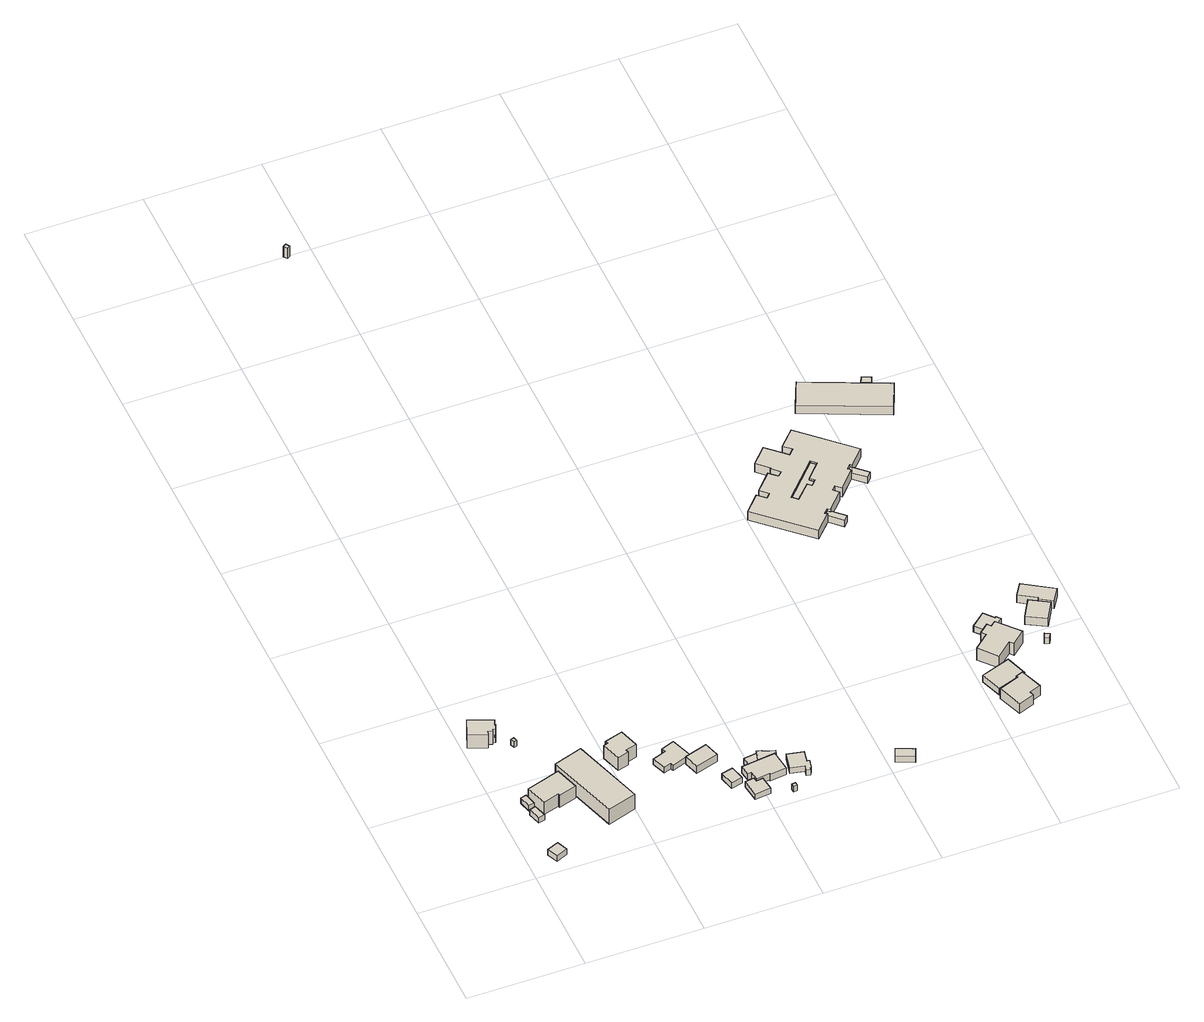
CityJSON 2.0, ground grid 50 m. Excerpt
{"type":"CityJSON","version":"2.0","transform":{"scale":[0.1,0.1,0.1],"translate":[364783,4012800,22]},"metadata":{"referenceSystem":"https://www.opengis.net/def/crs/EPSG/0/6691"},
"CityObjects":{
"building1":{"type":"Building","attributes":{"枝番":1,"usage":"411","BuildingDetails.prefecture":"10","BuildingDetails.city":"10207","BuildingDetails.surveyYear":2016},"geometry":[{"type":"Solid","lod":"1","boundaries":[[[[0,1,2,3]],[[2,4,5,3]],[[1,6,4,2]],[[0,7,6,1]],[[3,5,7,0]],[[4,6,7,5]]]]}]},
"building2":{"type":"Building","attributes":{"枝番":1,"usage":"411","BuildingDetails.prefecture":"10","BuildingDetails.city":"10207","BuildingDetails.surveyYear":2016},"geometry":[{"type":"Solid","lod":"1","boundaries":[[[[8,9,10,11]],[[10,12,13,11]],[[9,14,12,10]],[[8,15,14,9]],[[11,13,15,8]],[[12,14,15,13]]]]}]},
"building3":{"type":"Building","attributes":{"枝番":1,"BuildingDetails.prefecture":"10","BuildingDetails.city":"10207"},"geometry":[{"type":"Solid","lod":"1","boundaries":[[[[16,17,18,19]],[[18,20,21,19]],[[17,22,20,18]],[[16,23,22,17]],[[19,21,23,16]],[[20,22,23,21]]]]}]},
"building4":{"type":"Building","attributes":{"枝番":1,"usage":"411","measuredHeight":8.4,"BuildingDetails.prefecture":"10","BuildingDetails.city":"10207","BuildingDetails.surveyYear":2016},"geometry":[{"type":"Solid","lod":"1","boundaries":[[[[24,25,26,27,28,29,30,31,32,33]],[[32,34,35,33]],[[31,36,34,32]],[[30,37,36,31]],[[29,38,37,30]],[[28,39,38,29]],[[27,40,39,28]],[[26,41,40,27]],[[25,42,41,26]],[[24,43,42,25]],[[33,35,43,24]],[[34,36,37,38,39,40,41,42,43,35]]]]}]},
"building5":{"type":"Building","attributes":{"枝番":1,"usage":"411","measuredHeight":7.8,"BuildingDetails.prefecture":"10","BuildingDetails.city":"10207","BuildingDetails.surveyYear":2016},"geometry":[{"type":"Solid","lod":"1","boundaries":[[[[44,45,46,47,48,49]],[[48,50,51,49]],[[47,52,50,48]],[[46,53,52,47]],[[45,54,53,46]],[[44,55,54,45]],[[49,51,55,44]],[[50,52,53,54,55,51]]]]}]},
"building6":{"type":"Building","attributes":{"枝番":1,"BuildingDetails.prefecture":"10","BuildingDetails.city":"10207"},"geometry":[{"type":"Solid","lod":"1","boundaries":[[[[56,57,58,59]],[[58,60,61,59]],[[57,62,60,58]],[[56,63,62,57]],[[59,61,63,56]],[[60,62,63,61]]]]}]},
"building7":{"type":"Building","attributes":{"枝番":1,"usage":"431","measuredHeight":8.5,"BuildingDetails.prefecture":"10","BuildingDetails.city":"10207","BuildingDetails.surveyYear":2016},"geometry":[{"type":"Solid","lod":"1","boundaries":[[[[64,65,66,67]],[[66,68,69,67]],[[65,70,68,66]],[[64,71,70,65]],[[67,69,71,64]],[[68,70,71,69]]]]}]},
"building8":{"type":"Building","attributes":{"枝番":1,"usage":"411","measuredHeight":7.9,"BuildingDetails.prefecture":"10","BuildingDetails.city":"10207","BuildingDetails.surveyYear":2016},"geometry":[{"type":"Solid","lod":"1","boundaries":[[[[72,73,74,75,76,77,78,79]],[[78,80,81,79]],[[77,82,80,78]],[[76,83,82,77]],[[75,84,83,76]],[[74,85,84,75]],[[73,86,85,74]],[[72,87,86,73]],[[79,81,87,72]],[[80,82,83,84,85,86,87,81]]]]}]},
"building9":{"type":"Building","attributes":{"枝番":1,"usage":"411","measuredHeight":4.1,"BuildingDetails.prefecture":"10","BuildingDetails.city":"10207","BuildingDetails.surveyYear":2016},"geometry":[{"type":"Solid","lod":"1","boundaries":[[[[88,89,90,91,92,93,94,95]],[[94,96,97,95]],[[93,98,96,94]],[[92,99,98,93]],[[91,100,99,92]],[[90,101,100,91]],[[89,102,101,90]],[[88,103,102,89]],[[95,97,103,88]],[[96,98,99,100,101,102,103,97]]]]}]},
"building10":{"type":"Building","attributes":{"枝番":1,"usage":"402","measuredHeight":4.6,"BuildingDetails.prefecture":"10","BuildingDetails.city":"10207","BuildingDetails.surveyYear":2016},"geometry":[{"type":"Solid","lod":"1","boundaries":[[[[104,105,106,107]],[[106,108,109,107]],[[105,110,108,106]],[[104,111,110,105]],[[107,109,111,104]],[[108,110,111,109]]]]}]},
"building11":{"type":"Building","attributes":{"枝番":1,"usage":"411","BuildingDetails.prefecture":"10","BuildingDetails.city":"10207","BuildingDetails.surveyYear":2016},"geometry":[{"type":"Solid","lod":"1","boundaries":[[[[112,113,114,115]],[[114,116,117,115]],[[113,118,116,114]],[[112,119,118,113]],[[115,117,119,112]],[[116,118,119,117]]]]}]},
"building12":{"type":"Building","attributes":{"枝番":1,"BuildingDetails.prefecture":"10","BuildingDetails.city":"10207"},"geometry":[{"type":"Solid","lod":"1","boundaries":[[[[120,121,122,123,124,125]],[[124,126,127,125]],[[123,128,126,124]],[[122,129,128,123]],[[121,130,129,122]],[[120,131,130,121]],[[125,127,131,120]],[[126,128,129,130,131,127]]]]}]},
"building13":{"type":"Building","attributes":{"枝番":1,"BuildingDetails.prefecture":"10","BuildingDetails.city":"10207"},"geometry":[{"type":"Solid","lod":"1","boundaries":[[[[132,133,134,135]],[[134,136,137,135]],[[133,138,136,134]],[[132,139,138,133]],[[135,137,139,132]],[[136,138,139,137]]]]}]},
"building14":{"type":"Building","attributes":{"枝番":1,"usage":"411","measuredHeight":5,"BuildingDetails.prefecture":"10","BuildingDetails.city":"10207","BuildingDetails.surveyYear":2016},"geometry":[{"type":"Solid","lod":"1","boundaries":[[[[140,141,142,143,144,145,146,147]],[[146,148,149,147]],[[145,150,148,146]],[[144,151,150,145]],[[143,152,151,144]],[[142,153,152,143]],[[141,154,153,142]],[[140,155,154,141]],[[147,149,155,140]],[[148,150,151,152,153,154,155,149]]]]}]},
"building15":{"type":"Building","attributes":{"枝番":1,"BuildingDetails.prefecture":"10","BuildingDetails.city":"10207"},"geometry":[{"type":"Solid","lod":"1","boundaries":[[[[156,157,158,159]],[[158,160,161,159]],[[157,162,160,158]],[[156,163,162,157]],[[159,161,163,156]],[[160,162,163,161]]]]}]},
"building16":{"type":"Building","attributes":{"枝番":1,"BuildingDetails.prefecture":"10","BuildingDetails.city":"10207"},"geometry":[{"type":"Solid","lod":"1","boundaries":[[[[164,165,166,167,168,169,170]],[[169,171,172,170]],[[168,173,171,169]],[[167,174,173,168]],[[166,175,174,167]],[[165,176,175,166]],[[164,177,176,165]],[[170,172,177,164]],[[171,173,174,175,176,177,172]]]]}]},
"building17":{"type":"Building","attributes":{"枝番":1,"usage":"411","BuildingDetails.prefecture":"10","BuildingDetails.city":"10207","BuildingDetails.surveyYear":2016},"geometry":[{"type":"Solid","lod":"1","boundaries":[[[[178,179,180,181,182,183,184,185,186,187]],[[186,188,189,187]],[[185,190,188,186]],[[184,191,190,185]],[[183,192,191,184]],[[182,193,192,183]],[[181,194,193,182]],[[180,195,194,181]],[[179,196,195,180]],[[178,197,196,179]],[[187,189,197,178]],[[188,190,191,192,193,194,195,196,197,189]]]]}]},
"building18":{"type":"Building","attributes":{"枝番":1,"利根川水系渡良瀬川洪水浸水想定区域（計画規模）.規模":"L1","利根川水系渡良瀬川洪水浸水想定区域（計画規模）.浸水ランク":"2","利根川水系渡良瀬川洪水浸水想定区域（計画規模）.浸水深":0.76,"利根川水系渡良瀬川洪水浸水想定区域（計画規模）.継続時間":4.8,"利根川水系渡良瀬川洪水浸水想定区域（想定最大規模）.規模":"L2","利根川水系渡良瀬川洪水浸水想定区域（想定最大規模）.浸水ランク":"2","利根川水系渡良瀬川洪水浸水想定区域（想定最大規模）.浸水深":2.59,"利根川水系渡良瀬川洪水浸水想定区域（想定最大規模）.継続時間":19.7,"利根川水系多々良川洪水浸水想定区域（想定最大規模）.規模":"L2","利根川水系多々良川洪水浸水想定区域（想定最大規模）.浸水ランク":"1","利根川水系多々良川洪水浸水想定区域（想定最大規模）.浸水深":0.33,"利根川水系利根川洪水浸水想定区域（想定最大規模）.規模":"L2","利根川水系利根川洪水浸水想定区域（想定最大規模）.浸水ランク":"2","利根川水系利根川洪水浸水想定区域（想定最大規模）.浸水深":1.42,"measuredHeight":5.9,"BuildingDetails.prefecture":"10","BuildingDetails.city":"10207"},"geometry":[{"type":"Solid","lod":"1","boundaries":[[[[198,199,200,201]],[[200,202,203,201]],[[199,204,202,200]],[[198,205,204,199]],[[201,203,205,198]],[[202,204,205,203]]]]}]},
"building19":{"type":"Building","attributes":{"枝番":1,"measuredHeight":3.5,"BuildingDetails.prefecture":"10","BuildingDetails.city":"10207"},"geometry":[{"type":"Solid","lod":"1","boundaries":[[[[206,207,208,209]],[[208,210,211,209]],[[207,212,210,208]],[[206,213,212,207]],[[209,211,213,206]],[[210,212,213,211]]]]}]},
"building20":{"type":"Building","attributes":{"枝番":1,"measuredHeight":5.8,"BuildingDetails.prefecture":"10","BuildingDetails.city":"10207"},"geometry":[{"type":"Solid","lod":"1","boundaries":[[[[214,215,216,217,218,219,220,221]],[[220,222,223,221]],[[219,224,222,220]],[[218,225,224,219]],[[217,226,225,218]],[[216,227,226,217]],[[215,228,227,216]],[[214,229,228,215]],[[221,223,229,214]],[[222,224,225,226,227,228,229,223]]]]}]},
"building21":{"type":"Building","attributes":{"枝番":1,"usage":"411","measuredHeight":5.1,"BuildingDetails.prefecture":"10","BuildingDetails.city":"10207","BuildingDetails.surveyYear":2016},"geometry":[{"type":"Solid","lod":"1","boundaries":[[[[230,231,232,233]],[[232,234,235,233]],[[231,236,234,232]],[[230,237,236,231]],[[233,235,237,230]],[[234,236,237,235]]]]}]},
"building22":{"type":"Building","attributes":{"枝番":1,"利根川水系渡良瀬川洪水浸水想定区域（想定最大規模）.規模":"L2","利根川水系渡良瀬川洪水浸水想定区域（想定最大規模）.浸水ランク":"2","利根川水系渡良瀬川洪水浸水想定区域（想定最大規模）.浸水深":0.8,"利根川水系渡良瀬川洪水浸水想定区域（想定最大規模）.継続時間":2.1,"measuredHeight":4.2,"BuildingDetails.prefecture":"10","BuildingDetails.city":"10207"},"geometry":[{"type":"Solid","lod":"1","boundaries":[[[[238,239,240,241,242,243,244]],[[243,245,246,244]],[[242,247,245,243]],[[241,248,247,242]],[[240,249,248,241]],[[239,250,249,240]],[[238,251,250,239]],[[244,246,251,238]],[[245,247,248,249,250,251,246]]]]}]},
"building23":{"type":"Building","attributes":{"枝番":1,"利根川水系渡良瀬川洪水浸水想定区域（想定最大規模）.規模":"L2","利根川水系渡良瀬川洪水浸水想定区域（想定最大規模）.浸水ランク":"2","利根川水系渡良瀬川洪水浸水想定区域（想定最大規模）.浸水深":0.6,"利根川水系渡良瀬川洪水浸水想定区域（想定最大規模）.継続時間":2.1,"measuredHeight":4.1,"BuildingDetails.prefecture":"10","BuildingDetails.city":"10207"},"geometry":[{"type":"Solid","lod":"1","boundaries":[[[[252,253,254,255,256,257,258,259]],[[258,260,261,259]],[[257,262,260,258]],[[256,263,262,257]],[[255,264,263,256]],[[254,265,264,255]],[[253,266,265,254]],[[252,267,266,253]],[[259,261,267,252]],[[260,262,263,264,265,266,267,261]]]]}]},
"building24":{"type":"Building","attributes":{"枝番":1,"利根川水系渡良瀬川洪水浸水想定区域（想定最大規模）.規模":"L2","利根川水系渡良瀬川洪水浸水想定区域（想定最大規模）.浸水ランク":"2","利根川水系渡良瀬川洪水浸水想定区域（想定最大規模）.浸水深":0.9,"利根川水系渡良瀬川洪水浸水想定区域（想定最大規模）.継続時間":2.5,"usage":"422","measuredHeight":5.5,"BuildingDetails.prefecture":"10","BuildingDetails.city":"10207","BuildingDetails.surveyYear":2016},"geometry":[{"type":"Solid","lod":"1","boundaries":[[[[268,269,270,271,272,273,274,275,276,277,278,279,280,281,282,283,284,285,286,287,288,289,290,291,292,293,294,295,296,297,298,299],[300,301,302,303,304,305,306,307]],[[298,308,309,299]],[[297,310,308,298]],[[296,311,310,297]],[[295,312,311,296]],[[294,313,312,295]],[[293,314,313,294]],[[292,315,314,293]],[[291,316,315,292]],[[290,317,316,291]],[[289,318,317,290]],[[288,319,318,289]],[[287,320,319,288]],[[286,321,320,287]],[[285,322,321,286]],[[284,323,322,285]],[[283,324,323,284]],[[282,325,324,283]],[[281,326,325,282]],[[280,327,326,281]],[[279,328,327,280]],[[278,329,328,279]],[[277,330,329,278]],[[276,331,330,277]],[[275,332,331,276]],[[274,333,332,275]],[[273,334,333,274]],[[272,335,334,273]],[[271,336,335,272]],[[270,337,336,271]],[[269,338,337,270]],[[268,339,338,269]],[[299,309,339,268]],[[306,340,341,307]],[[305,342,340,306]],[[304,343,342,305]],[[303,344,343,304]],[[302,345,344,303]],[[301,346,345,302]],[[300,347,346,301]],[[307,341,347,300]],[[308,310,311,312,313,314,315,316,317,318,319,320,321,322,323,324,325,326,327,328,329,330,331,332,333,334,335,336,337,338,339,309],[340,342,343,344,345,346,347,341]]]]}]},
"building25":{"type":"Building","attributes":{"枝番":1,"usage":"411","measuredHeight":8.3,"BuildingDetails.prefecture":"10","BuildingDetails.city":"10207","BuildingDetails.surveyYear":2016},"geometry":[{"type":"Solid","lod":"1","boundaries":[[[[348,349,350,351,352,353,354,355,356,357]],[[356,358,359,357]],[[355,360,358,356]],[[354,361,360,355]],[[353,362,361,354]],[[352,363,362,353]],[[351,364,363,352]],[[350,365,364,351]],[[349,366,365,350]],[[348,367,366,349]],[[357,359,367,348]],[[358,360,361,362,363,364,365,366,367,359]]]]}]},
"building26":{"type":"Building","attributes":{"枝番":1,"measuredHeight":3.6,"BuildingDetails.prefecture":"10","BuildingDetails.city":"10207"},"geometry":[{"type":"Solid","lod":"1","boundaries":[[[[368,369,370,371,372,373,374,375]],[[374,376,377,375]],[[373,378,376,374]],[[372,379,378,373]],[[371,380,379,372]],[[370,381,380,371]],[[369,382,381,370]],[[368,383,382,369]],[[375,377,383,368]],[[376,378,379,380,381,382,383,377]]]]}]},
"building27":{"type":"Building","attributes":{"枝番":1,"BuildingDetails.prefecture":"10","BuildingDetails.city":"10207"},"geometry":[{"type":"Solid","lod":"1","boundaries":[[[[384,385,386,387]],[[386,388,389,387]],[[385,390,388,386]],[[384,391,390,385]],[[387,389,391,384]],[[388,390,391,389]]]]}]},
"building28":{"type":"Building","attributes":{"枝番":1,"利根川水系渡良瀬川洪水浸水想定区域（想定最大規模）.規模":"L2","利根川水系渡良瀬川洪水浸水想定区域（想定最大規模）.浸水ランク":"2","利根川水系渡良瀬川洪水浸水想定区域（想定最大規模）.浸水深":0.7,"利根川水系渡良瀬川洪水浸水想定区域（想定最大規模）.継続時間":2.1,"measuredHeight":4.1,"BuildingDetails.prefecture":"10","BuildingDetails.city":"10207"},"geometry":[{"type":"Solid","lod":"1","boundaries":[[[[392,393,394,395,396,397,398]],[[397,399,400,398]],[[396,401,399,397]],[[395,402,401,396]],[[394,403,402,395]],[[393,404,403,394]],[[392,405,404,393]],[[398,400,405,392]],[[399,401,402,403,404,405,400]]]]}]},
"building29":{"type":"Building","attributes":{"枝番":1,"usage":"411","measuredHeight":5.3,"BuildingDetails.prefecture":"10","BuildingDetails.city":"10207","BuildingDetails.surveyYear":2016},"geometry":[{"type":"Solid","lod":"1","boundaries":[[[[406,407,408,409]],[[408,410,411,409]],[[407,412,410,408]],[[406,413,412,407]],[[409,411,413,406]],[[410,412,413,411]]]]}]},
"building30":{"type":"Building","attributes":{"枝番":1,"usage":"411","measuredHeight":5,"BuildingDetails.prefecture":"10","BuildingDetails.city":"10207","BuildingDetails.surveyYear":2016},"geometry":[{"type":"Solid","lod":"1","boundaries":[[[[414,415,416,417,418,419]],[[418,420,421,419]],[[417,422,420,418]],[[416,423,422,417]],[[415,424,423,416]],[[414,425,424,415]],[[419,421,425,414]],[[420,422,423,424,425,421]]]]}]},
"building31":{"type":"Building","attributes":{"枝番":1,"利根川水系渡良瀬川洪水浸水想定区域（想定最大規模）.規模":"L2","利根川水系渡良瀬川洪水浸水想定区域（想定最大規模）.浸水ランク":"2","利根川水系渡良瀬川洪水浸水想定区域（想定最大規模）.浸水深":1.2,"利根川水系渡良瀬川洪水浸水想定区域（想定最大規模）.継続時間":4.7,"usage":"422","measuredHeight":5,"BuildingDetails.prefecture":"10","BuildingDetails.city":"10207","BuildingDetails.surveyYear":2016},"geometry":[{"type":"Solid","lod":"1","boundaries":[[[[426,427,428,429]],[[428,430,431,429]],[[427,432,430,428]],[[426,433,432,427]],[[429,431,433,426]],[[430,432,433,431]]]]}]},
"building32":{"type":"Building","attributes":{"枝番":1,"利根川水系渡良瀬川洪水浸水想定区域（想定最大規模）.規模":"L2","利根川水系渡良瀬川洪水浸水想定区域（想定最大規模）.浸水ランク":"2","利根川水系渡良瀬川洪水浸水想定区域（想定最大規模）.浸水深":1.1,"利根川水系渡良瀬川洪水浸水想定区域（想定最大規模）.継続時間":4.7,"measuredHeight":3.1,"BuildingDetails.prefecture":"10","BuildingDetails.city":"10207"},"geometry":[{"type":"Solid","lod":"1","boundaries":[[[[434,435,436,437]],[[436,438,439,437]],[[435,440,438,436]],[[434,441,440,435]],[[437,439,441,434]],[[438,440,441,439]]]]}]}
},
"vertices":[
[79,73,40],[129,94,40],[149,47,40],[99,26,40],[149,47,70],[99,26,70],[129,94,70],[79,73,70],
[94,293,48],[121,301,48],[137,246,48],[110,239,48],[137,246,78],[110,239,78],[121,301,78],[94,293,78],
[86,363,51],[110,369,51],[123,319,51],[99,313,51],[123,319,81],[99,313,81],[110,369,81],[86,363,81],
[10,726,46],[40,801,46],[141,760,46],[131,736,46],[134,735,46],[124,711,46],[112,715,46],[109,706,46],[92,713,46],[85,695,46],[92,713,118],[85,695,118],[109,706,118],[112,715,118],[124,711,118],[134,735,118],[131,736,118],[141,760,118],[40,801,118],[10,726,118],
[118,366,49],[262,411,49],[294,309,49],[218,285,49],[215,294,49],[147,273,49],[215,294,116],[147,273,116],[218,285,116],[294,309,116],[262,411,116],[118,366,116],
[172,674,49],[186,678,49],[192,660,49],[178,655,49],[192,660,79],[178,655,79],[186,678,79],[172,674,79],
[265,445,41],[387,485,41],[487,174,41],[364,135,41],[487,174,123],[364,135,123],[387,485,123],[265,445,123],
[478,468,49],[496,474,49],[492,486,49],[570,510,49],[596,426,49],[549,411,49],[552,399,49],[504,385,49],[552,399,120],[504,385,120],[549,411,120],[596,426,120],[570,510,120],[492,486,120],[496,474,120],[478,468,120],
[699,323,41],[668,311,41],[646,371,41],[704,392,41],[698,409,41],[754,430,41],[787,340,41],[704,310,41],[787,340,71],[704,310,71],[754,430,71],[698,409,71],[704,392,71],[646,371,71],[668,311,71],[699,323,71],
[764,328,39],[862,358,39],[882,293,39],[784,263,39],[882,293,79],[784,263,79],[862,358,79],[764,328,79],
[866,205,31],[915,217,31],[931,154,31],[881,142,31],[931,154,61],[881,142,61],[915,217,61],[866,205,61],
[934,133,28],[973,138,28],[975,120,28],[1004,124,28],[1012,62,28],[944,54,28],[1012,62,58],[944,54,58],[1004,124,58],[975,120,58],[973,138,58],[934,133,58],
[974,245,35],[1031,253,35],[1021,215,35],[979,210,35],[1021,215,65],[979,210,65],[1031,253,65],[974,245,65],
[972,163,31],[956,161,31],[950,206,31],[1096,224,31],[1107,132,31],[1036,124,31],[1036,130,31],[977,122,31],[1036,130,66],[977,122,66],[1036,124,66],[1107,132,66],[1096,224,66],[950,206,66],[956,161,66],[972,163,66],
[1096,50,29],[1112,53,29],[1114,38,29],[1098,35,29],[1114,38,59],[1098,35,59],[1112,53,59],[1096,50,59],
[1096,225,36],[1021,215,36],[1034,264,36],[1056,258,36],[1055,254,36],[1106,238,36],[1098,212,36],[1106,238,66],[1098,212,66],[1055,254,66],[1056,258,66],[1034,264,66],[1021,215,66],[1096,225,66],
[1177,98,30],[1182,121,30],[1122,134,30],[1138,209,30],[1207,194,30],[1197,145,30],[1208,142,30],[1200,103,30],[1196,104,30],[1194,94,30],[1196,104,60],[1194,94,60],[1200,103,60],[1208,142,60],[1197,145,60],[1207,194,60],[1138,209,60],[1122,134,60],[1182,121,60],[1177,98,60],
[385,3503,9],[398,3512,9],[409,3496,9],[396,3487,9],[409,3496,66],[396,3487,66],[398,3512,66],[385,3503,66],
[1524,32,31],[1540,71,31],[1613,40,31],[1596,1,31],[1613,40,64],[1596,1,64],[1540,71,64],[1524,32,64],
[2030,192,36],[2118,225,36],[2115,232,36],[2145,243,36],[2180,148,36],[2131,130,36],[2137,112,36],[2069,87,36],[2137,112,91],[2069,87,91],[2131,130,91],[2180,148,91],[2145,243,91],[2115,232,91],[2118,225,91],[2030,192,91],
[2001,300,39],[2126,343,39],[2158,251,39],[2034,208,39],[2158,251,75],[2034,208,75],[2126,343,75],[2001,300,75],
[1781,1345,26],[1773,1352,26],[1790,1370,26],[1800,1361,26],[1802,1364,26],[1852,1316,26],[1833,1296,26],[1852,1316,62],[1833,1296,62],[1802,1364,62],[1800,1361,62],[1790,1370,62],[1773,1352,62],[1781,1345,62],
[1685,1482,26],[1828,1636,26],[1850,1616,26],[1788,1550,26],[1806,1533,26],[1785,1510,26],[1769,1525,26],[1708,1461,26],[1769,1525,64],[1708,1461,64],[1785,1510,64],[1806,1533,64],[1788,1550,64],[1850,1616,64],[1828,1636,64],[1685,1482,64],
[1499,1475,25],[1564,1545,25],[1597,1514,25],[1614,1532,25],[1581,1563,25],[1651,1637,25],[1684,1607,25],[1701,1625,25],[1669,1656,25],[1672,1660,25],[1624,1706,25],[1687,1774,25],[1768,1698,25],[1790,1721,25],[1758,1751,25],[1824,1821,25],[2036,1622,25],[1971,1553,25],[1964,1560,25],[1947,1542,25],[1959,1530,25],[1955,1526,25],[1886,1452,25],[1864,1473,25],[1849,1457,25],[1870,1437,25],[1802,1364,25],[1800,1361,25],[1790,1370,25],[1773,1352,25],[1781,1345,25],[1714,1274,25],[1769,1525,25],[1785,1510,25],[1806,1533,25],[1788,1550,25],[1850,1616,25],[1828,1636,25],[1685,1482,25],[1708,1461,25],[1781,1345,73],[1714,1274,73],[1773,1352,73],[1790,1370,73],[1800,1361,73],[1802,1364,73],[1870,1437,73],[1849,1457,73],[1864,1473,73],[1886,1452,73],[1955,1526,73],[1959,1530,73],[1947,1542,73],[1964,1560,73],[1971,1553,73],[2036,1622,73],[1824,1821,73],[1758,1751,73],[1790,1721,73],[1768,1698,73],[1687,1774,73],[1624,1706,73],[1672,1660,73],[1669,1656,73],[1701,1625,73],[1684,1607,73],[1651,1637,73],[1581,1563,73],[1614,1532,73],[1597,1514,73],[1564,1545,73],[1499,1475,73],[1685,1482,73],[1708,1461,73],[1828,1636,73],[1850,1616,73],[1788,1550,73],[1806,1533,73],[1785,1510,73],[1769,1525,73],
[2024,417,40],[2087,472,40],[2072,489,40],[2111,523,40],[2124,508,40],[2145,526,40],[2226,434,40],[2169,384,40],[2155,401,40],[2089,343,40],[2155,401,106],[2089,343,106],[2169,384,106],[2226,434,106],[2145,526,106],[2124,508,106],[2111,523,106],[2072,489,106],[2087,472,106],[2024,417,106],
[2112,528,39],[2107,524,39],[2072,565,39],[2132,617,39],[2167,575,39],[2172,579,39],[2187,562,39],[2127,511,39],[2187,562,71],[2127,511,71],[2172,579,71],[2167,575,71],[2132,617,71],[2072,565,71],[2107,524,71],[2112,528,71],
[2302,403,38],[2313,427,38],[2334,417,38],[2323,394,38],[2334,417,68],[2323,394,68],[2313,427,68],[2302,403,68],
[1955,1526,26],[1959,1530,26],[1947,1542,26],[1964,1560,26],[1971,1553,26],[2025,1502,26],[2005,1480,26],[2025,1502,61],[2005,1480,61],[1971,1553,61],[1964,1560,61],[1947,1542,61],[1959,1530,61],[1955,1526,61],
[2271,525,41],[2317,604,41],[2396,558,41],[2351,479,41],[2396,558,85],[2351,479,85],[2317,604,85],[2271,525,85],
[2358,599,37],[2361,604,37],[2289,650,37],[2323,703,37],[2449,623,37],[2412,565,37],[2449,623,79],[2412,565,79],[2323,703,79],[2289,650,79],[2361,604,79],[2358,599,79],
[1893,1943,21],[1944,2060,21],[2294,1908,21],[2243,1791,21],[2294,1908,67],[2243,1791,67],[1944,2060,67],[1893,1943,67],
[2182,1976,22],[2194,2003,22],[2232,1985,22],[2220,1958,22],[2232,1985,52],[2220,1958,52],[2194,2003,52],[2182,1976,52]
]}
